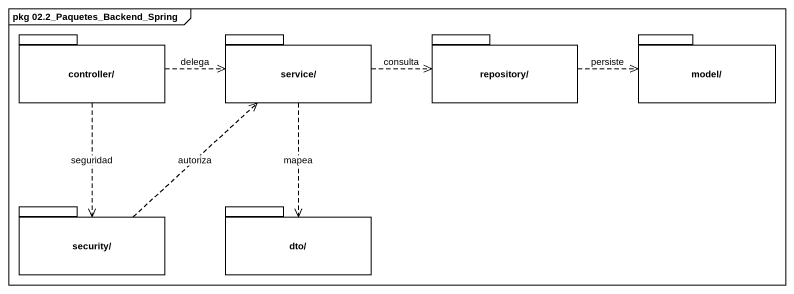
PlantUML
@startuml
mainframe pkg 02.2_Paquetes_Backend_Spring
package "controller/" as controller {
}
package "service/" as service {
}
package "repository/" as repository {
}
package "model/" as model {
}
package "security/" as security {
}
package "dto/" as dto {
}
controller .right.> service : delega
controller ..> security : seguridad
service .right.> repository : consulta
service ..> dto : mapea
repository .right.> model : persiste
security .up.> service : autoriza
@enduml
